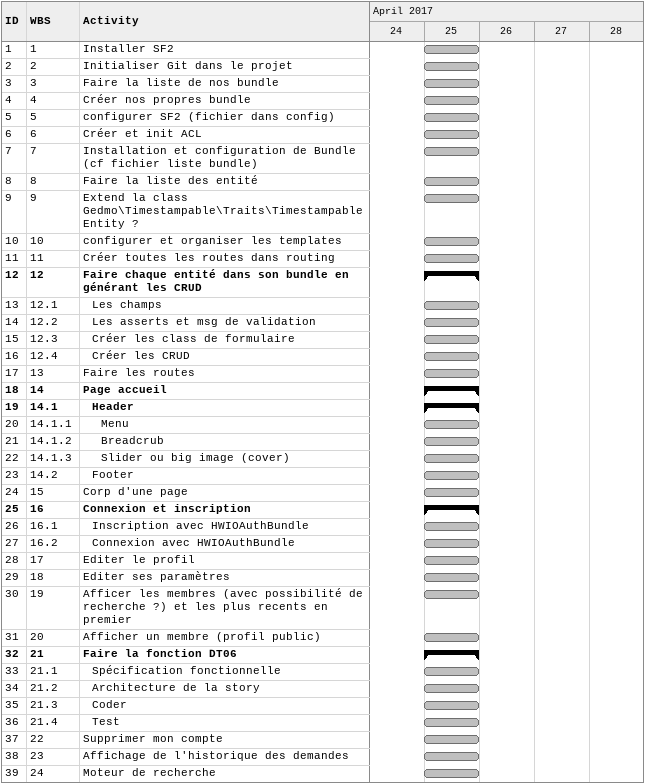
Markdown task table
| ID | WBS | Task | Start | Finish |
|---|---|---|---|---|
| 1 | 1 | Installer SF2 | 2017-04-25 | 2017-04-25 |
| 2 | 2 | Initialiser Git dans le projet | 2017-04-25 | 2017-04-25 |
| 3 | 3 | Faire la liste de nos bundle | 2017-04-25 | 2017-04-25 |
| 4 | 4 | Créer nos propres bundle | 2017-04-25 | 2017-04-25 |
| 5 | 5 | configurer SF2 (fichier dans config) | 2017-04-25 | 2017-04-25 |
| 6 | 6 | Créer et init ACL | 2017-04-25 | 2017-04-25 |
| 7 | 7 | Installation et configuration de Bundle (cf fichier liste bundle) | 2017-04-25 | 2017-04-25 |
| 8 | 8 | Faire la liste des entité | 2017-04-25 | 2017-04-25 |
| 9 | 9 | Extend la class Gedmo\Timestampable\Traits\TimestampableEntity ? | 2017-04-25 | 2017-04-25 |
| 10 | 10 | configurer et organiser les templates | 2017-04-25 | 2017-04-25 |
| 11 | 11 | Créer toutes les routes dans routing | 2017-04-25 | 2017-04-25 |
| 12 | 12 | **Faire chaque entité dans son bundle en générant les CRUD** | 2017-04-25 | 2017-04-25 |
| 13 | 12.1 | Les champs | 2017-04-25 | 2017-04-25 |
| 14 | 12.2 | Les asserts et msg de validation | 2017-04-25 | 2017-04-25 |
| 15 | 12.3 | Créer les class de formulaire | 2017-04-25 | 2017-04-25 |
| 16 | 12.4 | Créer les CRUD | 2017-04-25 | 2017-04-25 |
| 17 | 13 | Faire les routes | 2017-04-25 | 2017-04-25 |
| 18 | 14 | **Page accueil** | 2017-04-25 | 2017-04-25 |
| 19 | 14.1 | **Header** | 2017-04-25 | 2017-04-25 |
| 20 | 14.1.1 | Menu | 2017-04-25 | 2017-04-25 |
| 21 | 14.1.2 | Breadcrub | 2017-04-25 | 2017-04-25 |
| 22 | 14.1.3 | Slider ou big image (cover) | 2017-04-25 | 2017-04-25 |
| 23 | 14.2 | Footer | 2017-04-25 | 2017-04-25 |
| 24 | 15 | Corp d'une page | 2017-04-25 | 2017-04-25 |
| 25 | 16 | **Connexion et inscription** | 2017-04-25 | 2017-04-25 |
| 26 | 16.1 | Inscription avec HWIOAuthBundle | 2017-04-25 | 2017-04-25 |
| 27 | 16.2 | Connexion avec HWIOAuthBundle | 2017-04-25 | 2017-04-25 |
| 28 | 17 | Editer le profil | 2017-04-25 | 2017-04-25 |
| 29 | 18 | Editer ses paramètres | 2017-04-25 | 2017-04-25 |
| 30 | 19 | Afficer les membres (avec possibilité de recherche ?) et les plus recents en premier | 2017-04-25 | 2017-04-25 |
| 31 | 20 | Afficher un membre (profil public) | 2017-04-25 | 2017-04-25 |
| 32 | 21 | **Faire la fonction DT06** | 2017-04-25 | 2017-04-25 |
| 33 | 21.1 | Spécification fonctionnelle | 2017-04-25 | 2017-04-25 |
| 34 | 21.2 | Architecture de la story | 2017-04-25 | 2017-04-25 |
| 35 | 21.3 | Coder | 2017-04-25 | 2017-04-25 |
| 36 | 21.4 | Test | 2017-04-25 | 2017-04-25 |
| 37 | 22 | Supprimer mon compte | 2017-04-25 | 2017-04-25 |
| 38 | 23 | Affichage de l'historique des demandes | 2017-04-25 | 2017-04-25 |
| 39 | 24 | Moteur de recherche | 2017-04-25 | 2017-04-25 |
